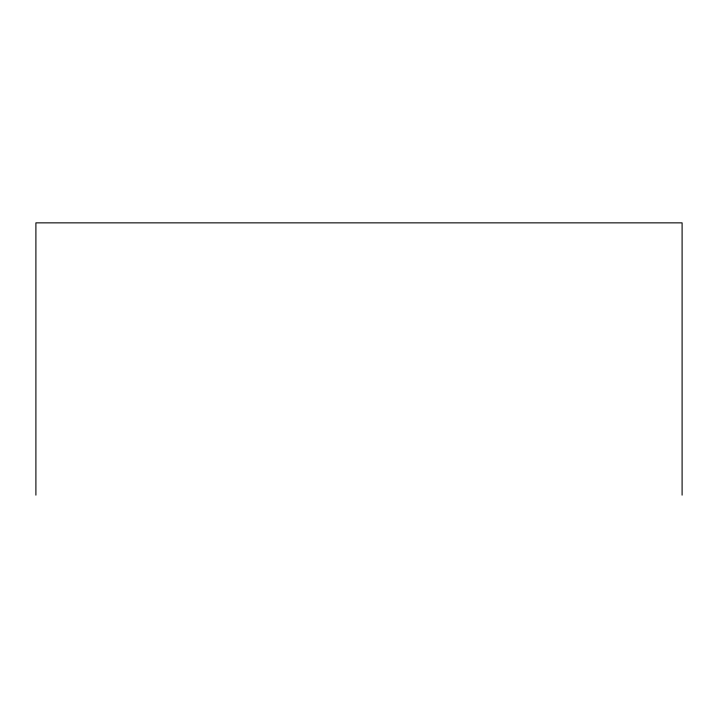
<?xml version="1.0" encoding="UTF-8"?>
<svg xmlns="http://www.w3.org/2000/svg" width="718" height="718" viewBox="0 0 718 718"><rect width="100%" height="100%" fill="white"/><g stroke="black" fill="none" stroke-linecap="round" stroke-linejoin="round"><path stroke-width="1.08" d="M682.1 495.142L682.1 222.858L35.9 222.858L35.9 495.142"/></g></svg>
